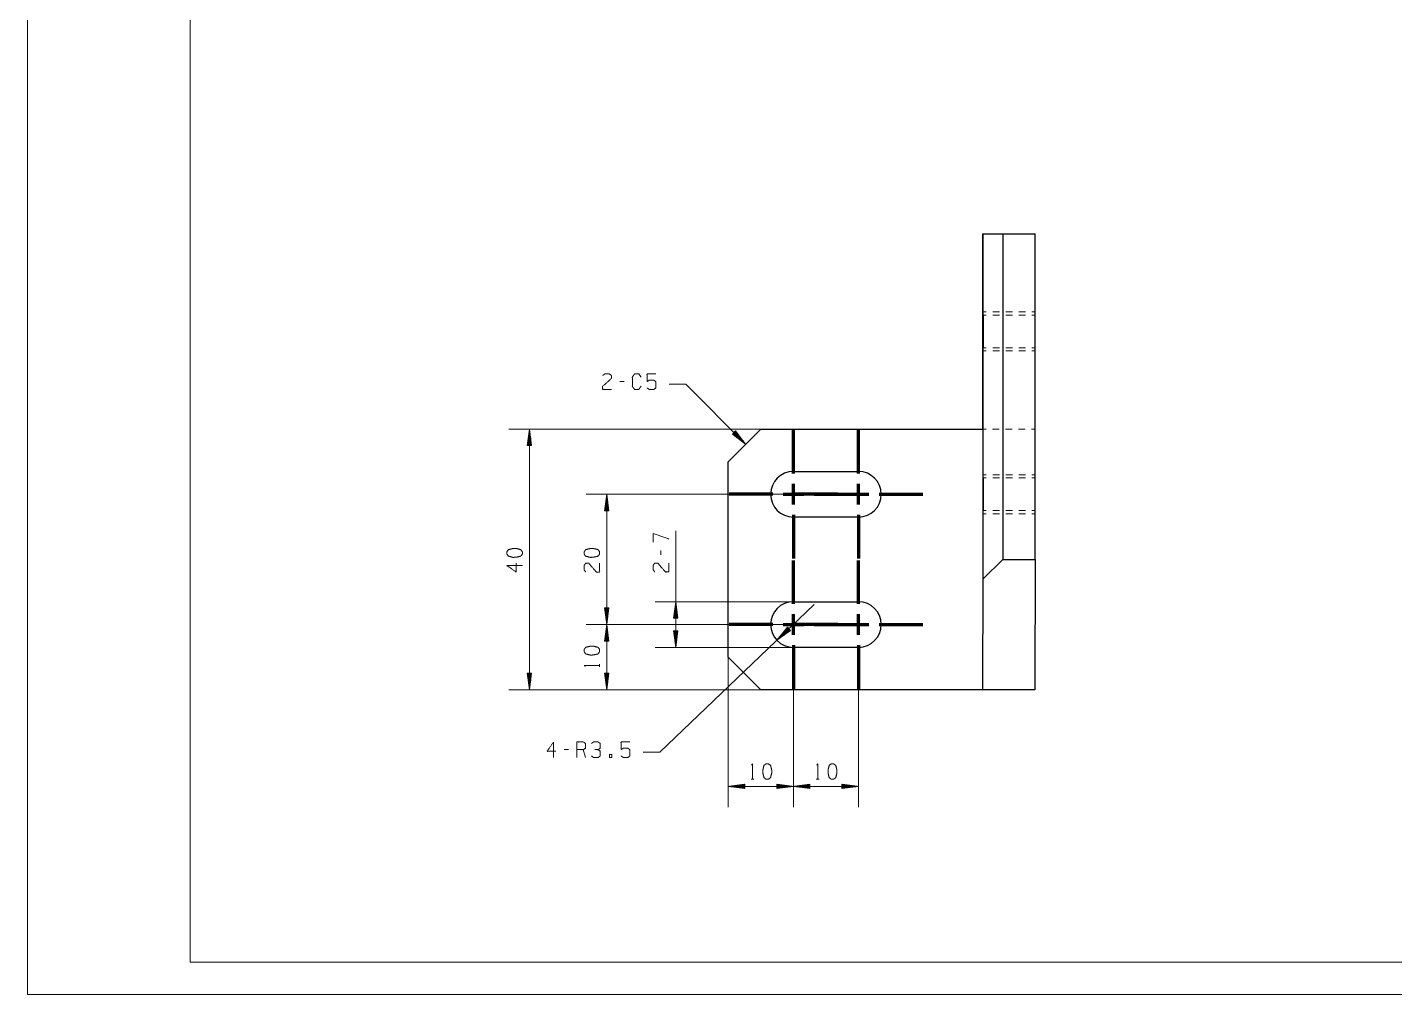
# Model space of a CAD drawing. Header units: millimetres. Extents: x 0 to 420, y 0 to 297.
# Drawn here: x 0 to 209.9, y 0 to 148.5 of the extents above; entities that cross this region are included whole.
import ezdxf

# ---------------------------------------------------------------- set-up
doc = ezdxf.new("R2010")
doc.units = ezdxf.units.MM
doc.layers.add('1', color=7, linetype='Continuous', true_color=0xffffff)

msp = doc.modelspace()

# ---------------------------------------------------------------- linework, layer by layer
at = {"layer": '1', "color": 132, "linetype": 'Continuous', "lineweight": 18}
for p, q in [((0, 297), (0, 0)), ((25, 292), (25, 5)), ((25, 5), (415, 5)), ((0, 0), (420, 0))]:
    msp.add_line(p, q, dxfattribs=at)
at = {"layer": '1', "color": 30, "linetype": 'Continuous', "lineweight": 25}
for p, q in [((146.7, 116.82), (146.76, 116.82)), ((146.7, 86.82), (146.7, 116.82)), ((146.76, 63.82), (146.76, 116.82)), ((146.76, 116.82), (149.76, 116.82)), ((149.76, 116.82), (149.76, 66.82)), ((149.76, 116.82), (154.76, 116.82)), ((154.76, 66.82), (154.76, 116.82)), ((107.6, 81.82), (112.6, 86.82)), ((112.62, 86.82), (107.62, 81.82)), ((112.6, 86.82), (112.62, 86.82)), ((112.62, 86.82), (142.68, 86.82)), ((146.68, 86.82), (146.7, 86.82)), ((107.62, 81.82), (107.6, 81.82)), ((107.6, 51.82), (107.6, 81.82)), ((107.62, 51.82), (107.62, 81.82)), ((117.62, 80.32), (127.62, 80.32)), ((127.62, 73.32), (117.62, 73.32)), ((146.76, 63.82), (149.76, 66.82)), ((149.76, 66.82), (154.76, 66.82)), ((154.76, 66.82), (154.71, 46.82)), ((146.71, 46.82), (146.76, 63.82)), ((117.62, 60.32), (127.62, 60.32)), ((127.62, 53.32), (117.62, 53.32)), ((112.6, 46.82), (107.6, 51.82)), ((107.6, 51.82), (107.62, 51.82)), ((107.62, 51.82), (112.62, 46.82)), ((112.62, 46.82), (112.6, 46.82)), ((142.68, 46.82), (112.62, 46.82)), ((146.71, 46.82), (146.68, 46.82)), ((154.71, 46.82), (146.71, 46.82))]:
    msp.add_line(p, q, dxfattribs=at)
at = {"layer": '1', "color": 43, "linetype": 'Continuous', "lineweight": 18}
for p, q in [((154.7, 116.82), (154.7, 116.32)), ((154.7, 115.32), (154.7, 114.32)), ((154.7, 113.32), (154.7, 112.32)), ((154.7, 111.32), (154.7, 110.32)), ((154.7, 109.32), (154.7, 108.32)), ((154.7, 107.32), (154.7, 106.32)), ((154.7, 105.32), (154.7, 104.32)), ((147.24, 104.82), (146.74, 104.82)), ((147.24, 104.32), (146.74, 104.32)), ((149.24, 104.82), (148.24, 104.82)), ((149.24, 104.32), (148.24, 104.32)), ((151.24, 104.82), (150.24, 104.82)), ((151.24, 104.32), (150.24, 104.32)), ((153.24, 104.82), (152.24, 104.82)), ((153.24, 104.32), (152.24, 104.32)), ((154.74, 104.82), (154.24, 104.82)), ((154.74, 104.32), (154.24, 104.32)), ((154.7, 103.32), (154.7, 102.32)), ((154.7, 101.32), (154.7, 100.32)), ((146.74, 99.32), (147.24, 99.32)), ((147.24, 98.82), (146.74, 98.82)), ((148.24, 99.32), (149.24, 99.32)), ((149.24, 98.82), (148.24, 98.82)), ((150.24, 99.32), (151.24, 99.32)), ((151.24, 98.82), (150.24, 98.82)), ((152.24, 99.32), (153.24, 99.32)), ((153.24, 98.82), (152.24, 98.82)), ((154.24, 99.32), (154.74, 99.32)), ((154.74, 98.82), (154.24, 98.82)), ((154.7, 99.32), (154.7, 98.32)), ((154.7, 97.32), (154.7, 96.32)), ((154.7, 95.32), (154.7, 94.32)), ((154.7, 93.32), (154.7, 92.32)), ((154.7, 91.32), (154.7, 90.32)), ((154.7, 89.32), (154.7, 88.32)), ((146.7, 86.82), (147.2, 86.82)), ((148.2, 86.82), (149.2, 86.82)), ((150.2, 86.82), (151.2, 86.82)), ((152.2, 86.82), (153.2, 86.82)), ((154.2, 86.82), (154.7, 86.82)), ((154.7, 87.32), (154.7, 86.82)), ((147.24, 79.82), (146.74, 79.82)), ((149.24, 79.82), (148.24, 79.82)), ((151.24, 79.82), (150.24, 79.82)), ((153.24, 79.82), (152.24, 79.82)), ((154.74, 79.82), (154.24, 79.82)), ((147.24, 79.32), (146.74, 79.32)), ((149.24, 79.32), (148.24, 79.32)), ((151.24, 79.32), (150.24, 79.32)), ((153.24, 79.32), (152.24, 79.32)), ((154.74, 79.32), (154.24, 79.32)), ((146.74, 74.32), (147.24, 74.32)), ((147.24, 73.82), (146.74, 73.82)), ((148.24, 74.32), (149.24, 74.32)), ((149.24, 73.82), (148.24, 73.82)), ((150.24, 74.32), (151.24, 74.32)), ((151.24, 73.82), (150.24, 73.82)), ((152.24, 74.32), (153.24, 74.32)), ((153.24, 73.82), (152.24, 73.82)), ((154.24, 74.32), (154.74, 74.32)), ((154.74, 73.82), (154.24, 73.82))]:
    msp.add_line(p, q, dxfattribs=at)
at = {"layer": '1', "color": 95, "linetype": 'Continuous', "lineweight": 18}
for p, q in [((91.62, 94.11), (90.95, 94.11)), ((97.27, 68.18), (97.27, 67.51)), ((87.87, 50.34), (87.87, 50.76)), ((83.08, 37.61), (82.41, 37.61)), ((85.69, 36.41), (85.36, 37.61)), ((111.13, 33.06), (111.55, 33.06)), ((121.14, 33.06), (121.56, 33.06))]:
    msp.add_line(p, q, dxfattribs=at)
at = {"layer": '1', "color": 13, "linetype": 'Continuous', "lineweight": 18}
for p, q in [((98.54, 93.73), (101.08, 93.73)), ((101.08, 93.73), (110.29, 84.51)), ((112.62, 86.82), (73.92, 86.82)), ((77.1, 86.82), (76.76, 84.28)), ((77.02, 84.28), (77.02, 86.24)), ((77.07, 84.28), (77.07, 86.62)), ((77.43, 84.28), (77.1, 86.82)), ((77.1, 86.82), (77.1, 46.82)), ((77.12, 84.28), (77.12, 86.62)), ((77.17, 84.28), (77.17, 86.24)), ((108.73, 86.54), (108.26, 86.07)), ((108.26, 86.07), (108.28, 86.05)), ((108.26, 86.07), (108.28, 86.05)), ((108.3, 86.11), (108.59, 85.81)), ((108.33, 86.15), (108.9, 85.58)), ((108.37, 86.18), (109.21, 85.34)), ((108.41, 86.22), (109.52, 85.1)), ((108.44, 86.25), (109.83, 84.87)), ((108.48, 86.29), (110.14, 84.63)), ((108.51, 86.33), (110.17, 84.67)), ((108.55, 86.36), (109.94, 84.97)), ((108.58, 86.4), (109.7, 85.28)), ((108.62, 86.43), (109.46, 85.59)), ((108.66, 86.47), (109.22, 85.9)), ((108.69, 86.5), (108.99, 86.21)), ((108.73, 86.54), (108.75, 86.52)), ((108.73, 86.54), (108.75, 86.52)), ((110.29, 84.51), (108.73, 86.54)), ((76.76, 84.28), (77.43, 84.28)), ((76.77, 84.28), (76.77, 84.31)), ((76.77, 84.28), (76.77, 84.31)), ((76.82, 84.28), (76.82, 84.69)), ((76.87, 84.28), (76.87, 85.08)), ((76.92, 84.28), (76.92, 85.47)), ((76.97, 84.28), (76.97, 85.85)), ((77.22, 84.28), (77.22, 85.85)), ((77.28, 84.28), (77.28, 85.47)), ((77.33, 84.28), (77.33, 85.08)), ((77.38, 84.28), (77.38, 84.69)), ((77.43, 84.28), (77.43, 84.31)), ((77.43, 84.28), (77.43, 84.31)), ((108.26, 86.07), (110.29, 84.51)), ((117.77, 76.82), (85.79, 76.82)), ((88.96, 76.82), (88.63, 74.28)), ((88.84, 74.28), (88.84, 75.85)), ((88.89, 74.28), (88.89, 76.24)), ((88.94, 74.28), (88.94, 76.62)), ((89.3, 74.28), (88.96, 76.82)), ((88.96, 56.82), (88.96, 76.82)), ((88.99, 74.28), (88.99, 76.62)), ((89.04, 74.28), (89.04, 76.24)), ((89.09, 74.28), (89.09, 75.85)), ((88.63, 74.28), (88.63, 74.31)), ((88.63, 74.28), (88.63, 74.31)), ((88.63, 74.28), (89.3, 74.28)), ((88.68, 74.28), (88.68, 74.69)), ((88.73, 74.28), (88.73, 75.08)), ((88.78, 74.28), (88.78, 75.47)), ((89.14, 74.28), (89.14, 75.47)), ((89.19, 74.28), (89.19, 75.08)), ((89.24, 74.28), (89.24, 74.69)), ((89.29, 74.28), (89.29, 74.31)), ((89.29, 74.28), (89.29, 74.31)), ((99.56, 53.32), (99.56, 71.23)), ((88.63, 59.36), (88.63, 59.32)), ((88.63, 59.36), (88.63, 59.32)), ((88.63, 59.36), (88.96, 56.82)), ((89.3, 59.36), (88.63, 59.36)), ((88.68, 59.36), (88.68, 58.94)), ((88.73, 59.36), (88.73, 58.55)), ((88.78, 59.36), (88.78, 58.17)), ((88.84, 59.36), (88.84, 57.78)), ((88.89, 59.36), (88.89, 57.4)), ((88.94, 59.36), (88.94, 57.01)), ((88.96, 56.82), (89.3, 59.36)), ((88.99, 59.36), (88.99, 57.01)), ((89.04, 59.36), (89.04, 57.4)), ((89.09, 59.36), (89.09, 57.78)), ((89.14, 59.36), (89.14, 58.17)), ((89.19, 59.36), (89.19, 58.55)), ((89.24, 59.36), (89.24, 58.94)), ((89.29, 59.36), (89.29, 59.32)), ((89.29, 59.36), (89.29, 59.32)), ((117.62, 60.32), (96.38, 60.32)), ((120.83, 59.88), (97.09, 37.22)), ((99.56, 60.32), (99.23, 57.78)), ((99.38, 57.78), (99.38, 58.97)), ((99.43, 57.78), (99.43, 59.35)), ((99.48, 57.78), (99.48, 59.74)), ((99.53, 57.78), (99.53, 60.12)), ((99.89, 57.78), (99.56, 60.32)), ((99.58, 57.78), (99.58, 60.12)), ((99.64, 57.78), (99.64, 59.74)), ((99.69, 57.78), (99.69, 59.35)), ((99.74, 57.78), (99.74, 58.97)), ((117.77, 56.82), (85.79, 56.82)), ((117.77, 56.82), (85.79, 56.82)), ((88.96, 56.82), (88.63, 54.28)), ((89.3, 54.28), (88.96, 56.82)), ((88.96, 56.82), (88.96, 46.82)), ((99.23, 57.78), (99.23, 57.81)), ((99.23, 57.78), (99.23, 57.81)), ((99.23, 57.78), (99.89, 57.78)), ((99.28, 57.78), (99.28, 58.19)), ((99.33, 57.78), (99.33, 58.58)), ((99.79, 57.78), (99.79, 58.58)), ((99.84, 57.78), (99.84, 58.19)), ((99.89, 57.78), (99.89, 57.81)), ((99.89, 57.78), (99.89, 57.81)), ((88.68, 54.28), (88.68, 54.69)), ((88.73, 54.28), (88.73, 55.08)), ((88.78, 54.28), (88.78, 55.47)), ((88.84, 54.28), (88.84, 55.85)), ((88.89, 54.28), (88.89, 56.24)), ((88.94, 54.28), (88.94, 56.62)), ((88.99, 54.28), (88.99, 56.62)), ((89.04, 54.28), (89.04, 56.24)), ((89.09, 54.28), (89.09, 55.85)), ((89.14, 54.28), (89.14, 55.47)), ((89.19, 54.28), (89.19, 55.08)), ((89.24, 54.28), (89.24, 54.69)), ((99.23, 55.86), (99.23, 55.82)), ((99.23, 55.86), (99.23, 55.82)), ((99.23, 55.86), (99.56, 53.32)), ((99.89, 55.86), (99.23, 55.86)), ((99.28, 55.86), (99.28, 55.44)), ((99.33, 55.86), (99.33, 55.05)), ((99.38, 55.86), (99.38, 54.67)), ((99.43, 55.86), (99.43, 54.28)), ((99.48, 55.86), (99.48, 53.9)), ((99.53, 55.86), (99.53, 53.51)), ((99.56, 53.32), (99.89, 55.86)), ((99.58, 55.86), (99.58, 53.51)), ((99.64, 55.86), (99.64, 53.9)), ((99.69, 55.86), (99.69, 54.28)), ((99.74, 55.86), (99.74, 54.67)), ((99.79, 55.86), (99.79, 55.05)), ((99.84, 55.86), (99.84, 55.44)), ((99.89, 55.86), (99.89, 55.82)), ((99.89, 55.86), (99.89, 55.82)), ((116.69, 56.4), (115.09, 54.4)), ((115.09, 54.4), (117.15, 55.91)), ((116.91, 56.17), (115.21, 54.55)), ((116.94, 56.14), (115.24, 54.52)), ((116.87, 56.21), (115.45, 54.86)), ((116.98, 56.1), (115.56, 54.74)), ((116.84, 56.25), (115.7, 55.16)), ((117.01, 56.06), (115.87, 54.97)), ((116.8, 56.28), (115.94, 55.46)), ((116.77, 56.32), (116.18, 55.76)), ((117.05, 56.03), (116.19, 55.2)), ((116.73, 56.36), (116.43, 56.07)), ((117.08, 55.99), (116.5, 55.43)), ((116.7, 56.39), (116.67, 56.37)), ((116.7, 56.39), (116.67, 56.37)), ((117.15, 55.91), (116.69, 56.4)), ((117.12, 55.95), (116.81, 55.66)), ((117.15, 55.92), (117.13, 55.89)), ((117.15, 55.92), (117.13, 55.89)), ((88.63, 54.28), (88.63, 54.31)), ((88.63, 54.28), (88.63, 54.31)), ((88.63, 54.28), (89.3, 54.28)), ((89.29, 54.28), (89.29, 54.31)), ((89.29, 54.28), (89.29, 54.31)), ((117.62, 53.32), (96.38, 53.32)), ((107.6, 51.82), (107.6, 28.8)), ((76.76, 49.36), (77.1, 46.82)), ((77.43, 49.36), (76.76, 49.36)), ((76.77, 49.36), (76.77, 49.32)), ((76.77, 49.36), (76.77, 49.32)), ((76.82, 49.36), (76.82, 48.94)), ((76.87, 49.36), (76.87, 48.55)), ((76.92, 49.36), (76.92, 48.17)), ((76.97, 49.36), (76.97, 47.78)), ((77.02, 49.36), (77.02, 47.4)), ((77.07, 49.36), (77.07, 47.01)), ((77.1, 46.82), (77.43, 49.36)), ((77.12, 49.36), (77.12, 47.01)), ((77.17, 49.36), (77.17, 47.4)), ((77.22, 49.36), (77.22, 47.78)), ((77.28, 49.36), (77.28, 48.17)), ((77.33, 49.36), (77.33, 48.55)), ((77.38, 49.36), (77.38, 48.94)), ((77.43, 49.36), (77.43, 49.32)), ((77.43, 49.36), (77.43, 49.32)), ((88.63, 49.36), (88.63, 49.32)), ((88.63, 49.36), (88.63, 49.32)), ((88.63, 49.36), (88.96, 46.82)), ((89.3, 49.36), (88.63, 49.36)), ((88.68, 49.36), (88.68, 48.94)), ((88.73, 49.36), (88.73, 48.55)), ((88.78, 49.36), (88.78, 48.17)), ((88.84, 49.36), (88.84, 47.78)), ((88.89, 49.36), (88.89, 47.4)), ((88.94, 49.36), (88.94, 47.01)), ((88.96, 46.82), (89.3, 49.36)), ((88.99, 49.36), (88.99, 47.01)), ((89.04, 49.36), (89.04, 47.4)), ((89.09, 49.36), (89.09, 47.78)), ((89.14, 49.36), (89.14, 48.17)), ((89.19, 49.36), (89.19, 48.55)), ((89.24, 49.36), (89.24, 48.94)), ((89.29, 49.36), (89.29, 49.32)), ((89.29, 49.36), (89.29, 49.32)), ((112.62, 46.82), (73.92, 46.82)), ((112.62, 46.82), (85.79, 46.82)), ((117.62, 46.97), (117.62, 28.8)), ((117.62, 46.97), (117.62, 28.8)), ((127.62, 46.97), (127.62, 28.8)), ((97.09, 37.22), (94.55, 37.22)), ((110.14, 32.31), (107.6, 31.97)), ((107.6, 31.97), (110.14, 31.64)), ((107.6, 31.97), (117.62, 31.97)), ((110.14, 32), (107.79, 32)), ((110.14, 31.95), (107.79, 31.95)), ((110.14, 32.05), (108.18, 32.05)), ((110.14, 31.89), (108.18, 31.89)), ((110.14, 32.1), (108.56, 32.1)), ((110.14, 31.84), (108.56, 31.84)), ((110.14, 32.15), (108.95, 32.15)), ((110.14, 31.79), (108.95, 31.79)), ((110.14, 32.2), (109.33, 32.2)), ((110.14, 31.74), (109.33, 31.74)), ((110.14, 32.25), (109.72, 32.25)), ((110.14, 31.69), (109.72, 31.69)), ((110.14, 32.3), (110.1, 32.3)), ((110.14, 32.3), (110.1, 32.3)), ((110.14, 31.64), (110.1, 31.64)), ((110.14, 31.64), (110.1, 31.64)), ((110.14, 31.64), (110.14, 32.31)), ((115.08, 32.31), (115.08, 31.64)), ((117.62, 31.97), (115.08, 32.31)), ((115.08, 32.3), (115.11, 32.3)), ((115.08, 32.3), (115.11, 32.3)), ((115.08, 32.25), (115.5, 32.25)), ((115.08, 32.2), (115.88, 32.2)), ((115.08, 32.15), (116.27, 32.15)), ((115.08, 32.1), (116.65, 32.1)), ((115.08, 32.05), (117.04, 32.05)), ((115.08, 32), (117.43, 32)), ((115.08, 31.64), (117.62, 31.97)), ((115.08, 31.95), (117.43, 31.95)), ((115.08, 31.89), (117.04, 31.89)), ((115.08, 31.84), (116.65, 31.84)), ((115.08, 31.79), (116.27, 31.79)), ((115.08, 31.74), (115.88, 31.74)), ((115.08, 31.69), (115.5, 31.69)), ((115.08, 31.64), (115.11, 31.64)), ((115.08, 31.64), (115.11, 31.64)), ((120.16, 32.31), (117.62, 31.97)), ((117.62, 31.97), (120.16, 31.64)), ((117.62, 31.97), (127.62, 31.97)), ((120.16, 32), (117.81, 32)), ((120.16, 31.95), (117.81, 31.95)), ((120.16, 32.05), (118.2, 32.05)), ((120.16, 31.89), (118.2, 31.89)), ((120.16, 32.1), (118.58, 32.1)), ((120.16, 31.84), (118.58, 31.84)), ((120.16, 32.15), (118.97, 32.15)), ((120.16, 31.79), (118.97, 31.79)), ((120.16, 32.2), (119.35, 32.2)), ((120.16, 31.74), (119.35, 31.74)), ((120.16, 32.25), (119.74, 32.25)), ((120.16, 31.69), (119.74, 31.69)), ((120.16, 32.3), (120.13, 32.3)), ((120.16, 32.3), (120.13, 32.3)), ((120.16, 31.64), (120.13, 31.64)), ((120.16, 31.64), (120.13, 31.64)), ((120.16, 31.64), (120.16, 32.31)), ((125.08, 32.31), (125.08, 31.64)), ((127.62, 31.97), (125.08, 32.31)), ((125.08, 32.3), (125.11, 32.3)), ((125.08, 32.3), (125.11, 32.3)), ((125.08, 32.25), (125.5, 32.25)), ((125.08, 32.2), (125.88, 32.2)), ((125.08, 32.15), (126.27, 32.15)), ((125.08, 32.1), (126.65, 32.1)), ((125.08, 32.05), (127.04, 32.05)), ((125.08, 32), (127.43, 32)), ((125.08, 31.64), (127.62, 31.97)), ((125.08, 31.95), (127.43, 31.95)), ((125.08, 31.89), (127.04, 31.89)), ((125.08, 31.84), (126.65, 31.84)), ((125.08, 31.79), (126.27, 31.79)), ((125.08, 31.74), (125.88, 31.74)), ((125.08, 31.69), (125.5, 31.69)), ((125.08, 31.64), (125.11, 31.64)), ((125.08, 31.64), (125.11, 31.64))]:
    msp.add_line(p, q, dxfattribs=at)
at = {"layer": '1', "color": 252, "linetype": 'Continuous', "lineweight": 70}
for p, q in [((117.62, 79.99), (117.62, 86.67)), ((127.62, 79.99), (127.62, 86.67)), ((117.62, 75.23), (117.62, 78.4)), ((127.62, 75.23), (127.62, 78.4)), ((114.44, 76.82), (107.77, 76.82)), ((116.03, 76.82), (119.21, 76.82)), ((124.44, 76.82), (117.77, 76.82)), ((120.79, 76.82), (127.47, 76.82)), ((126.03, 76.82), (129.21, 76.82)), ((130.79, 76.82), (137.47, 76.82)), ((117.62, 73.64), (117.62, 66.97)), ((127.62, 73.64), (127.62, 66.97)), ((117.62, 59.99), (117.62, 66.67)), ((127.62, 59.99), (127.62, 66.67)), ((114.44, 56.82), (107.77, 56.82)), ((116.03, 56.82), (119.21, 56.82)), ((117.62, 55.23), (117.62, 58.4)), ((124.44, 56.82), (117.77, 56.82)), ((120.79, 56.82), (127.47, 56.82)), ((126.03, 56.82), (129.21, 56.82)), ((127.62, 55.23), (127.62, 58.4)), ((130.79, 56.82), (137.47, 56.82)), ((117.62, 53.64), (117.62, 46.97)), ((127.62, 53.64), (127.62, 46.97))]:
    msp.add_line(p, q, dxfattribs=at)
at = {"layer": '1', "color": 30, "linetype": 'Continuous', "lineweight": 25}
for centre, start, end in [((117.62, 76.82), 90, 269.9999), ((127.62, 76.82), 270, 90), ((117.62, 56.82), 90, 270), ((127.62, 56.82), 270, 90)]:
    msp.add_arc(centre, 3.5, start, end, dxfattribs=at)
for points, knots in [([(146.74, 104.3), (146.74, 104.28), (146.73, 104.05), (146.73, 103.64), (146.73, 103.09), (146.73, 102.43), (146.73, 101.02), (146.73, 100.39), (146.73, 99.87), (146.73, 99.5), (146.74, 99.33), (146.74, 99.36), (146.74, 99.58), (146.74, 99.99), (146.74, 100.55), (146.74, 101.2), (146.74, 102.61), (146.74, 103.25), (146.74, 103.77), (146.74, 104.13), (146.74, 104.3)], [0, 0, 0.002731, 0.025488, 0.066434, 0.12225, 0.188417, 0.329954, 0.393858, 0.446107, 0.48247, 0.5, 0.502731, 0.525488, 0.566434, 0.62225, 0.688417, 0.829954, 0.893858, 0.946107, 0.98247, 1, 1]), ([(142.68, 86.82), (143.71, 86.82), (145.5, 86.82), (146.54, 86.82), (146.68, 86.82)], [0, 0, 0.258378, 0.706141, 0.965335, 1, 1]), ([(146.74, 79.3), (146.74, 79.28), (146.73, 79.05), (146.73, 78.64), (146.73, 78.09), (146.73, 77.43), (146.73, 76.02), (146.73, 75.39), (146.73, 74.87), (146.73, 74.5), (146.74, 74.33), (146.74, 74.36), (146.74, 74.58), (146.74, 74.99), (146.74, 75.55), (146.74, 76.2), (146.74, 77.61), (146.74, 78.25), (146.74, 78.77), (146.74, 79.13), (146.74, 79.3)], [0, 0, 0.002731, 0.025488, 0.066433, 0.12225, 0.188417, 0.329954, 0.393858, 0.446107, 0.48247, 0.5, 0.502731, 0.525488, 0.566434, 0.62225, 0.688417, 0.829954, 0.893858, 0.946107, 0.98247, 1, 1]), ([(146.68, 46.82), (146.14, 46.82), (144.68, 46.82), (142.68, 46.82)], [0, 0, 0.134886, 0.500788, 1, 1])]:
    msp.add_open_spline(points, degree=1, knots=knots, dxfattribs=at)
at = {"layer": '1', "color": 43, "linetype": 'Continuous', "lineweight": 18}
for points, knots in [([(154.74, 104.3), (154.74, 104.28), (154.73, 104.05), (154.73, 103.81)], [0, 0, 0.054614, 0.509751, 1, 1]), ([(154.74, 103.81), (154.74, 104.13), (154.74, 104.3)], [0, 0, 0.649398, 1, 1]), ([(154.73, 100.82), (154.73, 100.39), (154.73, 99.87), (154.73, 99.83)], [0, 0, 0.438577, 0.961071, 1, 1]), ([(154.74, 101.82), (154.74, 102.61), (154.74, 102.81)], [0, 0, 0.799538, 1, 1]), ([(154.74, 99.83), (154.74, 99.99), (154.74, 100.55), (154.74, 100.82)], [0, 0, 0.164331, 0.722501, 1, 1]), ([(154.74, 79.3), (154.74, 79.28), (154.73, 79.05), (154.73, 78.81)], [0, 0, 0.054615, 0.509761, 1, 1]), ([(154.74, 78.81), (154.74, 79.13), (154.74, 79.3)], [0, 0, 0.649394, 1, 1]), ([(154.74, 76.82), (154.74, 77.61), (154.74, 77.81)], [0, 0, 0.799538, 1, 1]), ([(154.73, 75.82), (154.73, 75.39), (154.73, 74.87), (154.73, 74.83)], [0, 0, 0.438577, 0.961071, 1, 1]), ([(154.74, 74.83), (154.74, 74.99), (154.74, 75.55), (154.74, 75.82)], [0, 0, 0.164335, 0.722502, 1, 1])]:
    msp.add_open_spline(points, degree=1, knots=knots, dxfattribs=at)
for points in [[(154.73, 102.81), (154.73, 101.82)], [(154.73, 77.81), (154.73, 76.82)]]:
    msp.add_open_spline(points, degree=1, dxfattribs=at)
at = {"layer": '1', "color": 95, "linetype": 'Continuous', "lineweight": 18}
for points, knots in [([(88.34, 95.06), (88.66, 95.29), (89.35, 95.29), (89.68, 95.06), (89.68, 94.59), (88.32, 93.39), (88.34, 92.91), (89.68, 92.91)], [0, 0, 0.069693, 0.192977, 0.265274, 0.350227, 0.67474, 0.759752, 1, 1]), ([(94.22, 93.39), (93.88, 92.91), (93.23, 92.91), (92.89, 93.39), (92.89, 94.81), (93.23, 95.29), (93.9, 95.29), (94.23, 94.81)], [0, 0, 0.114569, 0.243367, 0.357935, 0.638584, 0.753152, 0.885431, 1, 1]), ([(95.15, 93.14), (95.49, 92.91), (96.18, 92.91), (96.51, 93.14), (96.51, 94.09), (96.18, 94.34), (95.49, 94.34), (95.15, 94.11), (95.15, 95.29), (96.51, 95.29)], [0, 0, 0.062228, 0.168343, 0.230571, 0.376816, 0.441265, 0.547381, 0.609609, 0.79049, 1, 1]), ([(98.47, 69.95), (96.09, 70.8), (96.09, 69.45)], [0, 0, 0.652471, 1, 1]), ([(76.01, 67.98), (75.76, 68.32), (75.06, 68.5), (74.58, 68.5), (73.86, 68.32), (73.63, 67.98), (73.63, 67.65), (73.86, 67.31), (74.58, 67.13), (75.06, 67.15), (75.76, 67.31), (76.01, 67.65), (76.01, 67.98)], [0, 0, 0.067526, 0.183971, 0.260583, 0.380943, 0.446141, 0.500306, 0.565504, 0.685864, 0.762529, 0.87831, 0.945835, 1, 1]), ([(87.87, 67.98), (87.62, 68.32), (86.92, 68.5), (86.44, 68.5), (85.72, 68.32), (85.49, 67.98), (85.49, 67.65), (85.72, 67.31), (86.44, 67.13), (86.92, 67.15), (87.62, 67.31), (87.87, 67.65), (87.87, 67.98)], [0, 0, 0.067526, 0.183971, 0.260584, 0.380943, 0.446141, 0.500306, 0.565504, 0.685863, 0.762529, 0.878309, 0.945835, 1, 1]), ([(75.06, 66.22), (75.06, 64.88), (73.63, 65.88), (76.01, 65.88)], [0, 0, 0.245869, 0.565295, 1, 1]), ([(85.72, 64.88), (85.49, 65.19), (85.49, 65.88), (85.72, 66.22), (86.19, 66.22), (87.39, 64.86), (87.87, 64.88), (87.87, 66.22)], [0, 0, 0.069693, 0.192977, 0.265274, 0.350227, 0.67474, 0.759752, 1, 1]), ([(96.32, 64.9), (96.09, 65.22), (96.09, 65.91), (96.32, 66.24), (96.79, 66.24), (97.99, 64.88), (98.47, 64.9), (98.47, 66.24)], [0, 0, 0.069693, 0.192977, 0.265274, 0.350227, 0.67474, 0.759752, 1, 1]), ([(87.87, 52.98), (87.62, 53.32), (86.92, 53.5), (86.44, 53.5), (85.72, 53.32), (85.49, 52.98), (85.49, 52.65), (85.72, 52.31), (86.44, 52.13), (86.92, 52.15), (87.62, 52.31), (87.87, 52.65), (87.87, 52.98)], [0, 0, 0.067526, 0.183971, 0.260584, 0.380943, 0.446141, 0.500306, 0.565504, 0.685863, 0.762529, 0.878309, 0.945835, 1, 1]), ([(85.69, 50.41), (85.49, 50.55), (87.87, 50.55)], [0, 0, 0.09349, 1, 1]), ([(81.14, 37.36), (79.8, 37.36), (80.8, 38.79), (80.8, 36.41)], [0, 0, 0.24587, 0.565295, 1, 1]), ([(84.35, 36.41), (84.35, 38.79), (85.36, 38.79), (85.69, 38.56), (85.69, 37.84), (85.36, 37.61), (84.35, 37.61)], [0, 0, 0.400952, 0.571035, 0.639278, 0.761674, 0.829917, 1, 1]), ([(87.63, 37.61), (87.97, 37.84), (87.97, 38.56), (87.63, 38.79), (86.94, 38.79), (86.61, 38.56)], [0, 0, 0.153874, 0.429853, 0.583728, 0.846125, 1, 1]), ([(91.16, 36.64), (91.5, 36.41), (92.19, 36.41), (92.52, 36.64), (92.52, 37.59), (92.19, 37.84), (91.5, 37.84), (91.16, 37.61), (91.16, 38.79), (92.52, 38.79)], [0, 0, 0.062228, 0.168343, 0.230572, 0.376816, 0.441265, 0.547381, 0.609609, 0.79049, 1, 1]), ([(86.63, 36.64), (86.94, 36.41), (87.63, 36.41), (87.97, 36.64), (87.97, 37.36), (87.63, 37.61), (87.12, 37.61)], [0, 0, 0.124121, 0.343689, 0.472447, 0.703379, 0.836734, 1, 1]), ([(89.4, 36.41), (89.73, 36.41), (89.73, 36.89), (89.4, 36.89), (89.4, 36.41)], [0, 0, 0.207088, 0.5, 0.707088, 1, 1]), ([(111.2, 35.24), (111.34, 35.44), (111.34, 33.06)], [0, 0, 0.093488, 1, 1]), ([(113.77, 33.06), (114.11, 33.31), (114.29, 34.01), (114.29, 34.49), (114.11, 35.21), (113.77, 35.44), (113.44, 35.44), (113.1, 35.21), (112.93, 34.49), (112.94, 34.01), (113.1, 33.31), (113.44, 33.06), (113.77, 33.06)], [0, 0, 0.067526, 0.183972, 0.260584, 0.380943, 0.446141, 0.500306, 0.565504, 0.685863, 0.762528, 0.87831, 0.945835, 1, 1]), ([(121.21, 35.24), (121.35, 35.44), (121.35, 33.06)], [0, 0, 0.093488, 1, 1]), ([(123.78, 33.06), (124.12, 33.31), (124.3, 34.01), (124.3, 34.49), (124.12, 35.21), (123.78, 35.44), (123.45, 35.44), (123.11, 35.21), (122.94, 34.49), (122.95, 34.01), (123.11, 33.31), (123.45, 33.06), (123.78, 33.06)], [0, 0, 0.067526, 0.183972, 0.260584, 0.380943, 0.446142, 0.500306, 0.565504, 0.685863, 0.762529, 0.87831, 0.945835, 1, 1])]:
    msp.add_open_spline(points, degree=1, knots=knots, dxfattribs=at)

doc.saveas('drawing.dxf')
